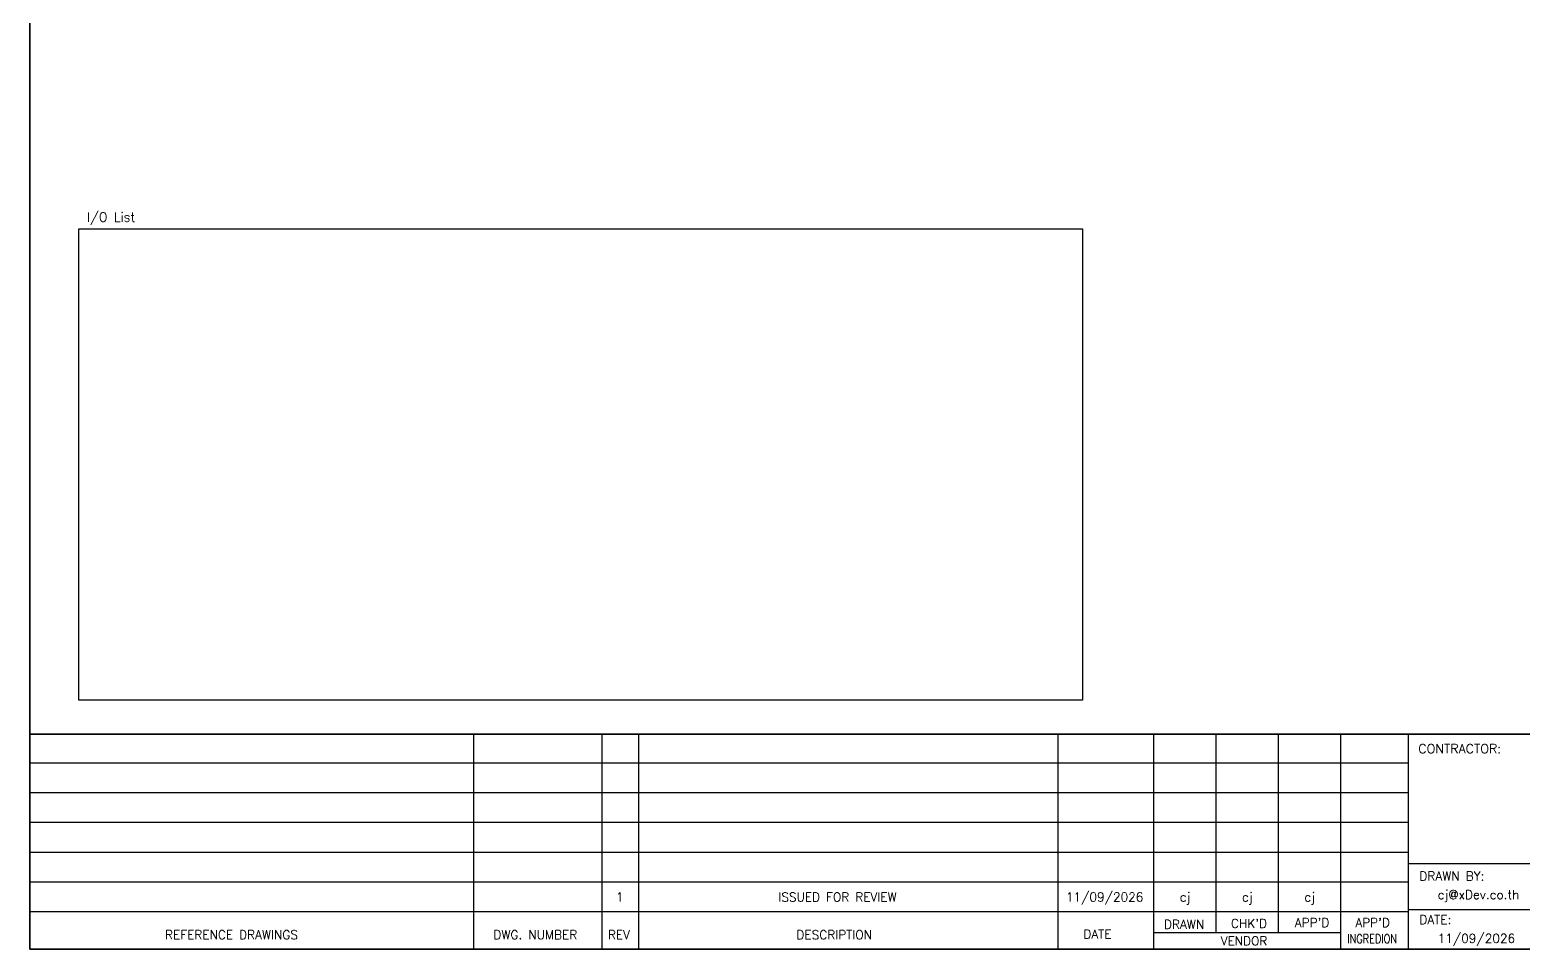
# Model space of a CAD drawing. Header units: millimetres. Extents: x 0 to 54213, y -3004 to 2820.
# Drawn here: x 0 to 2002, y -3004 to -1771 of the extents above; entities that cross this region are included whole.
import ezdxf
from ezdxf.enums import TextEntityAlignment as Align

# ---------------------------------------------------------------- set-up
doc = ezdxf.new("R2010")
doc.units = ezdxf.units.MM
for name, color, linetype in [('GT_1', 9, 'Continuous'), ('HELPPOINT', 7, 'Continuous'), ('MEMBER', 7, 'Continuous')]:
    doc.layers.add(name, color=color, linetype=linetype)
doc.styles.add('ROMANS', font='romans.shx', dxfattribs={"width": 0.85, "height": 25})

msp = doc.modelspace()

# ---------------------------------------------------------------- linework, layer by layer
msp.add_lwpolyline([(65.7, -2038.3), (1411.5, -2038.3), (1411.5, -2670.4), (65.7, -2670.4)], close=True)
at = {"layer": 'GT_1', "color": 4}
for p, q in [((595.4, -3004.2), (595.4, -2716.1)), ((767.3, -3004.2), (767.3, -2716.1)), ((816.4, -3004.2), (816.4, -2716.1)), ((1379.1, -3004.2), (1379.1, -2716.1)), ((1507.4, -3004.2), (1507.4, -2716.1)), ((1591, -2982.4), (1591, -2716.1)), ((1674.5, -2982.4), (1674.5, -2716)), ((1757.8, -3004.2), (1757.8, -2716.1)), ((1848.8, -3004.2), (1848.8, -2716.1)), ((1848.8, -2754.9), (0, -2754.9)), ((1848.8, -2794.7), (0, -2794.7)), ((1848.8, -2834.6), (0, -2834.6)), ((1848.8, -2874.6), (0, -2874.6)), ((2635.8, -2889.9), (1848.8, -2889.9)), ((1848.8, -2914.5), (0, -2914.5)), ((1848.7, -2954.4), (0, -2954.4)), ((2635.8, -2951.3), (1848.8, -2951.3)), ((1757.8, -2982.4), (1507.4, -2982.4))]:
    msp.add_line(p, q, dxfattribs=at)
at = {"layer": 'HELPPOINT', "color": 4, "lineweight": 35}
for p, q in [((0, -3004.2), (0, -300)), ((0, -3004.2), (0, -300)), ((3893.3, -3004.2), (0, -3004.2)), ((3893.3, -3004.2), (0, -3004.2))]:
    msp.add_line(p, q, dxfattribs=at)
at = {"layer": 'MEMBER', "color": 4, "lineweight": 35}
msp.add_line((0, -2716.1), (3893.3, -2716.1), dxfattribs=at)
msp.add_line((0, -2716.1), (3893.3, -2716.1), dxfattribs=at)

# ---------------------------------------------------------------- texts
at = {"layer": 'MEMBER', "color": 4, "ltscale": 0.8, "style": 'ROMANS'}
for s, height, p in [('I/O List', 12.35, (76.6, -2028.6)), ('CONTRACTOR:', 12.35, (1861.9, -2741.5)), ('DRAWN BY:', 11.88, (1863.4, -2912.1)), ('cj@xDev.co.th', 11.875, (1887.8, -2937)), ("APP'D", 11.88, (1696.2, -2974.6)), ("APP'D", 11.88, (1777.4, -2974.6)), ('DATE:', 11.88, (1863.4, -2970.6)), ('REFERENCE DRAWINGS', 11.875, (181.4, -2990.8)), ('DWG. NUMBER', 11.875, (621.6, -2990.8)), ('REV', 11.88, (775.1, -2990.8)), ('DESCRIPTION', 11.875, (1028, -2990.8)), ('DATE', 11.88, (1412.8, -2990)), ('DRAWN', 11.88, (1520.8, -2976.9)), ("CHK'D", 11.88, (1610.6, -2975.7)), ('11/09/2026', 11.88, (1887.8, -2995.7)), ('VENDOR', 11.88, (1596.9, -2999.1))]:
    msp.add_text(s, height=height, dxfattribs=at).set_placement(p)
for s, height, p in [('1', 11.9, (790.9, -2934.3)), ('ISSUED FOR REVIEW', 11.875, (1083, -2934.3)), ('11/09/2026', 11.88, (1441.2, -2934.3)), ('cj', 11.88, (1549.1, -2934.3)), ('cj', 11.88, (1632.6, -2934.3)), ('cj', 11.88, (1716.2, -2934.3))]:
    msp.add_text(s, height=height, dxfattribs=at).set_placement(p, align=Align.MIDDLE_CENTER)
at = {"layer": 'MEMBER', "color": 4, "ltscale": 0.8, "style": 'ROMANS', "width": 0.8}
msp.add_text('INGREDION', height=11.88, dxfattribs=at).set_placement((1766.6, -2996.2))

doc.saveas('drawing.dxf')
